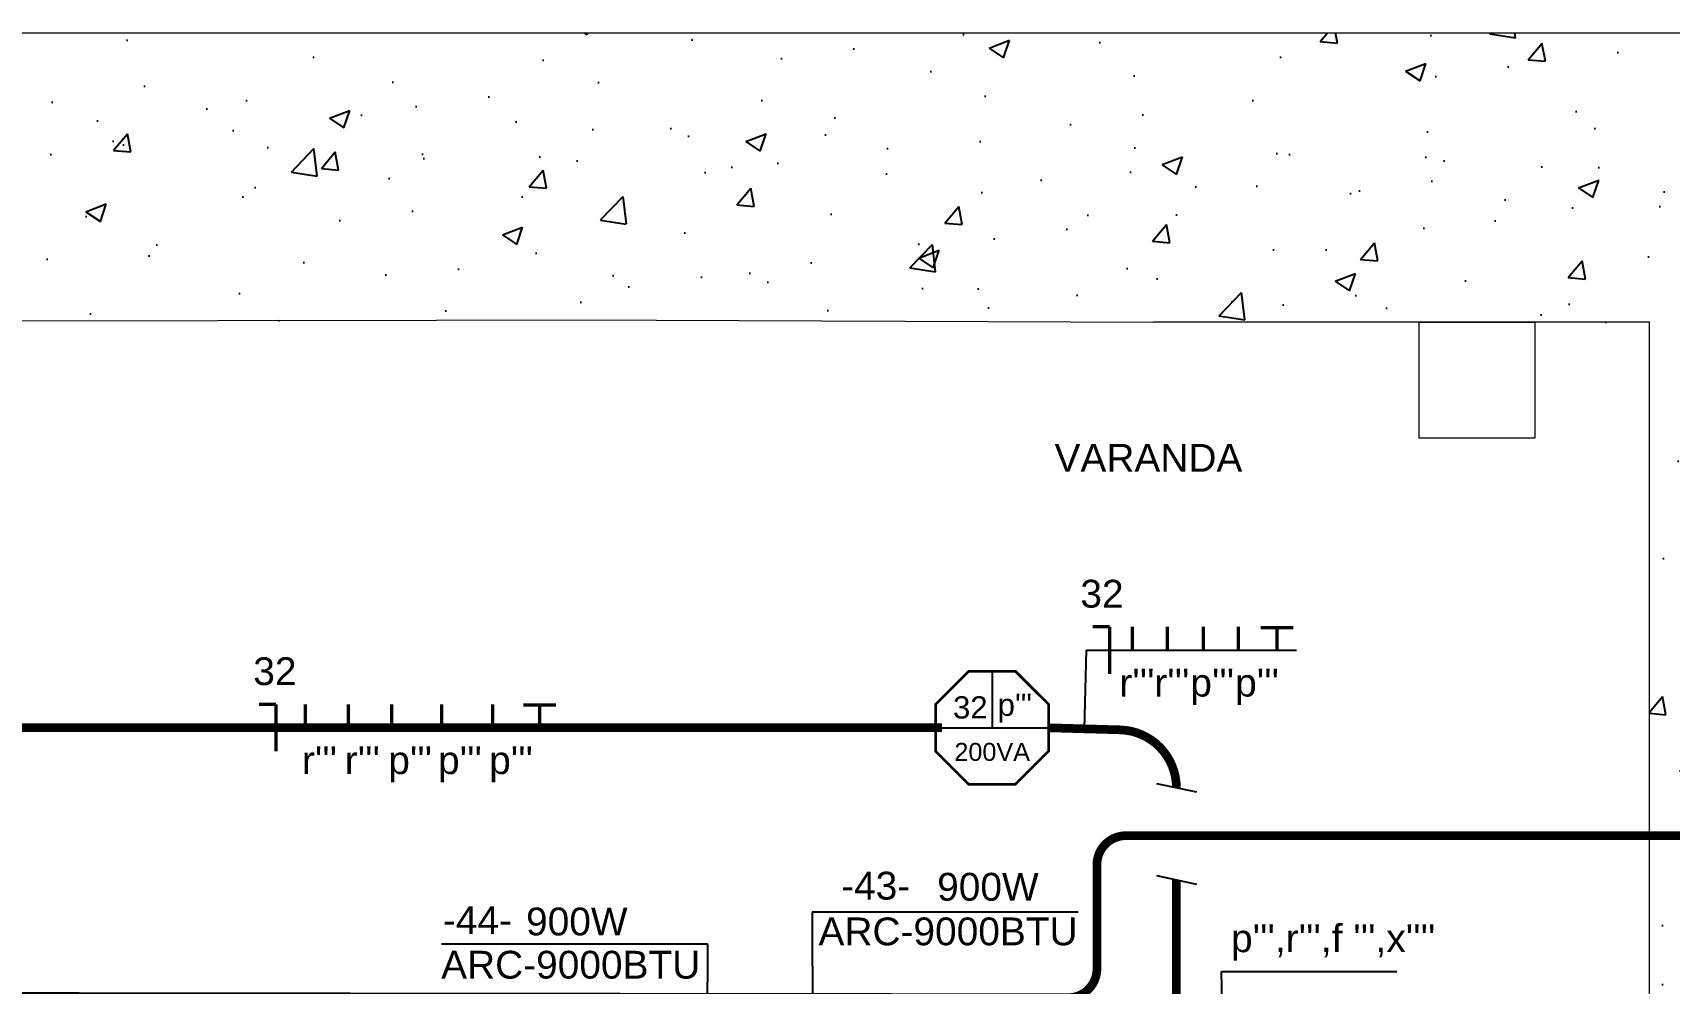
# Model space of a CAD drawing. Header units: millimetres. Extents: x 6597 to 20911, y -10306 to -132.
# Drawn here: x 11499 to 12064, y -6098 to -5769 of the extents above; entities that cross this region are included whole.
import ezdxf
from ezdxf.enums import TextEntityAlignment as Align

# ---------------------------------------------------------------- set-up
doc = ezdxf.new("R2010")
doc.units = ezdxf.units.MM
doc.header["$LTSCALE"] = 25
doc.header["$MEASUREMENT"] = 0
doc.linetypes.add('DASHDOT2', pattern=[12.7, 6.35, -3.175, 0, -3.175])
doc.linetypes.add('Dashed', pattern=[0.75, 0.5, -0.25])
for name, color, linetype in [('CIRCUITOS', 7, 'Continuous'), ('Iluminação1', 1, 'Continuous'), ('MAAI - VEGETAÇÃO', 106, 'Continuous')]:
    doc.layers.add(name, color=color, linetype=linetype)
for name, color, linetype, lineweight in [('EL-Condutos', 5, 'Continuous', 30), ('MAAI - ALVENARIA', 7, 'Continuous', 0), ('TEXTO', 7, 'Continuous', 30)]:
    doc.layers.add(name, color=color, linetype=linetype, lineweight=lineweight)
doc.styles.add('Arial', font='arial.ttf')
pattern_1 = [(50, (-24217.496, -17853.917), (71.72602, -6.27521), [7.5, -82.5]), (355, (-24217.496, -17853.92), (-13.87513, 75.21921), [6, -66]), (100.45144, (-24211.52, -17854.44), (57.85088, 68.944), [6.37402, -70.11421]), (46.1842, (-24217.5, -17833.92), (106.72413, -16.55193), [11.25, -123.75]), (96.63564, (-24208.6, -17835.3), (93.4662, 97.41186), [9.56103, -105.17138]), (351.18416, (-24217.5, -17833.92), (93.4662, 97.41186), [9, -99]), (21, (-24207.496, -17838.917), (59.690705, -40.26189), [7.5, -82.5]), (326, (-24207.496, -17838.92), (24.33153, 72.515), [6, -66]), (71.45144, (-24202.52, -17842.27), (84.02224, 32.25312), [6.37402, -70.11421]), (37.5, (-24217.496, -17853.917), (1.215986, 33.289385), [0, -65.2, 0, -67, 0, -66.25]), (7.5, (-24217.496, -17853.917), (26.306954, 39.44117), [0, -38.2, 0, -63.7, 0, -25.25]), (327.5, (-24239.796, -17853.917), (53.382244, -2.255487), [0, -25, 0, -78, 0, -103.5]), (317.5, (-24249.796, -17853.917), (58.318617, 10.0105), [0, -32.5, 0, -51.8, 0, -73.5])]

msp = doc.modelspace()

# ---------------------------------------------------------------- hatches: boundary and pattern name
at = {"layer": 'MAAI - VEGETAÇÃO', "transparency": 33554559}
h = msp.add_hatch(dxfattribs=at)
h.set_pattern_fill('AR-CONC', color=256, scale=10)
h.set_pattern_definition(pattern_1)
h.paths.add_polyline_path([(12117.36, -5784.38), (12220.02, -5784.38), (12220.02, -5769.38), (11189.36, -5769.38), (11189.36, -5869.38), (11199.36, -5869.38), (11295.36, -5869.38), (11714.04, -5868.58), (11885.71, -5869.38), (12017.36, -5869.38), (12056.86, -5869.38), (12068.86, -5869.38), (12117.36, -5869.38), (12117.36, -5839.56), (12117.36, -5839.56), (12117.36, -5827.56)])
h = msp.add_hatch(dxfattribs=at)
h.set_pattern_fill('AR-CONC', color=256, scale=10)
h.set_pattern_definition(pattern_1)
edge = h.paths.add_edge_path()
edge.add_line((12403.86, -6149.4), (12307.86, -6149.4))
edge.add_line((12307.86, -6149.4), (12307.86, -5869.38))
edge.add_line((12307.86, -5869.38), (12295.86, -5869.38))
edge.add_line((12295.86, -5869.38), (12295.86, -6149.4))
edge.add_line((12295.86, -6149.4), (12068.86, -6149.4))
edge.add_line((12068.86, -6149.4), (12068.86, -5869.38))
edge.add_line((12068.86, -5869.38), (12056.86, -5869.38))
edge.add_spline(control_points=[(12056.86, -5869.38), (12056.86, -5968.32), (12056.86, -6067.27), (12056.86, -6161.4)], knot_values=[0.621394, 0.621394, 0.621394, 0.621394, 1, 1, 1, 1], weights=[1, 1, 1, 1], degree=3, periodic=0)
edge.add_line((12056.86, -6161.4), (12307.86, -6161.4))
edge.add_line((12307.86, -6161.4), (12403.86, -6161.4))
edge.add_line((12403.86, -6161.4), (12403.86, -6149.4))

# ---------------------------------------------------------------- linework, layer by layer
at = {"layer": 'CIRCUITOS', "linetype": 'DASHDOT2'}
for p, q in [((11861.82, -6009.75), (11862.52, -5982.63)), ((11862.52, -5982.63), (11935.06, -5982.63)), ((11767.9, -6072.89), (11768.4, -6198.41)), ((11767.9, -6072.89), (11859.66, -6072.89)), ((11639.98, -6083.97), (11731.73, -6083.97)), ((11731.73, -6083.97), (11731.3, -6171.82)), ((11909.8, -6124.54), (11909.12, -6093.59)), ((11909.12, -6093.59), (11969.62, -6093.59))]:
    msp.add_line(p, q, dxfattribs=at)
at = {"layer": 'CIRCUITOS'}
for p, q in [((11886.68, -6028.63), (11900.5, -6031.56)), ((11886.68, -6060.44), (11900.5, -6063.37))]:
    msp.add_line(p, q, dxfattribs=at)
for points, const_width in [([(11864.64, -5974.5), (11870.55, -5974.5)], 1.16), ([(11870.55, -5974.5), (11870.55, -5990.76)], 1.16), ([(11878.41, -5974.5), (11878.41, -5982.63)], 1.16), ([(11890.45, -5974.5), (11890.45, -5982.63)], 1.16), ([(11902.89, -5974.5), (11902.89, -5982.63)], 1.16), ([(11914.94, -5974.5), (11914.94, -5982.63)], 1.16), ([(11922.72, -5974.79), (11933.96, -5974.79)], 1.11), ([(11928.34, -5974.79), (11928.34, -5982.63)], 1.11), ([(11576.96, -6001.26), (11582.87, -6001.26)], 1.16), ([(11582.87, -6001.26), (11582.87, -6017.52)], 1.16), ([(11592.95, -6001.26), (11592.95, -6009.39)], 1.16), ([(11607.75, -6001.26), (11607.75, -6009.39)], 1.16), ([(11622.77, -6001.26), (11622.77, -6009.39)], 1.16), ([(11639.96, -6001.26), (11639.96, -6009.39)], 1.16), ([(11657.58, -6001.26), (11657.58, -6009.39)], 1.16), ([(11668.19, -6001.55), (11679.44, -6001.55)], 1.11), ([(11673.82, -6001.55), (11673.82, -6009.39)], 1.11)]:
    msp.add_lwpolyline(points, dxfattribs=dict(at, const_width=const_width))
at = {"layer": 'EL-Condutos', "const_width": 3}
for points in [[(11393.45, -6009.39), (11812.7, -6009.39)], [(11893.59, -6061.91), (11893.59, -6110.49)]]:
    msp.add_lwpolyline(points, dxfattribs=at)
msp.add_lwpolyline([(11849.48, -6009.39), (11874.17, -6010.1, -0.405744), (11893.59, -6030.1)], format="xyb", dxfattribs=at)
at = {"layer": 'EL-Condutos', "linetype": 'Dashed', "const_width": 3}
msp.add_lwpolyline([(11450.59, -6102.1), (11856.15, -6102.6, 0.414599), (11866.17, -6092.6), (11866.17, -6056.64, -0.414214), (11876.17, -6046.64), (12459.66, -6046.64)], format="xyb", dxfattribs=at)
at = {"layer": 'Iluminação1'}
for p, q in [((11829.98, -5989.89), (11829.98, -6009.39)), ((11810.48, -6009.39), (11849.48, -6009.39))]:
    msp.add_line(p, q, dxfattribs=at)
at = {"layer": 'Iluminação1', "const_width": 0.91}
msp.add_lwpolyline([(11821.9, -5989.89), (11810.48, -6001.31), (11810.48, -6017.46), (11821.9, -6028.89), (11838.06, -6028.89), (11849.48, -6017.46), (11849.48, -6001.31), (11838.06, -5989.89)], close=True, dxfattribs=at)
at = {"layer": 'MAAI - ALVENARIA'}
for p, q in [((11149.36, -5769.38), (12220.02, -5769.38)), ((11714.04, -5868.58), (11295.36, -5869.38)), ((11714.04, -5868.58), (11885.71, -5869.38)), ((11966.07, -5864.56), (11966.07, -5864.56)), ((12019.45, -5866.81), (12019.45, -5866.81)), ((12056.86, -5869.38), (11885.71, -5869.38)), ((11977.36, -5869.38), (12017.36, -5869.38)), ((11977.36, -5909.38), (11977.36, -5869.38)), ((12017.36, -5869.38), (12017.36, -5909.38)), ((12017.36, -5909.38), (11977.36, -5909.38))]:
    msp.add_line(p, q, dxfattribs=at)
msp.add_open_spline([(12056.86, -6559.4), (12056.86, -6386.72), (12056.86, -6128.05), (12056.86, -5869.38)], degree=3, dxfattribs=at)

# ---------------------------------------------------------------- texts
at = {"layer": 'CIRCUITOS', "linetype": 'DASHDOT2', "style": 'Arial'}
for s, height, p in [('32', 9.6, (11860.44, -5967.89)), ('32', 9.6, (11574.98, -5994.65)), ("r'''", 9.6, (11873.9, -5998.6)), ("r'''", 9.6, (11885.95, -5998.6)), ("p'''", 9.6, (11898.39, -5998.6)), ("p'''", 9.6, (11913.86, -5998.6)), ('32', 7.68, (11816.49, -6006.18)), ('p\'"', 7.68, (11831.89, -6005.28)), ('200VA', 6.221, (11816.97, -6020.82)), ("r'''", 9.6, (11591.76, -6025.36)), ("r'''", 9.6, (11606.55, -6025.36)), ("p'''", 9.6, (11621.57, -6025.36)), ("p'''", 9.6, (11638.76, -6025.36)), ("p'''", 9.6, (11656.39, -6025.36)), ('-43-', 9.6, (11777.87, -6068.7)), ('-44-', 9.6, (11640.41, -6080.59)), ("p''',r''',f ''',x''''", 9.6, (11912.45, -6086.86))]:
    msp.add_text(s, height=height, dxfattribs=at).set_placement(p)
for s, p in [('900W', (11846.05, -6069.09)), ('900W', (11704.16, -6081.08)), ('ARC-9000BTU', (11859.49, -6084.49)), ('ARC-9000BTU', (11729.25, -6096))]:
    msp.add_text(s, height=9.6, dxfattribs=at).set_placement(p, align=Align.RIGHT)
at = {"layer": 'TEXTO', "linetype": 'DASHDOT2', "style": 'Arial'}
msp.add_text('VARANDA', height=9.6, dxfattribs=at).set_placement((11851.53, -5920.97))

doc.saveas('drawing.dxf')
